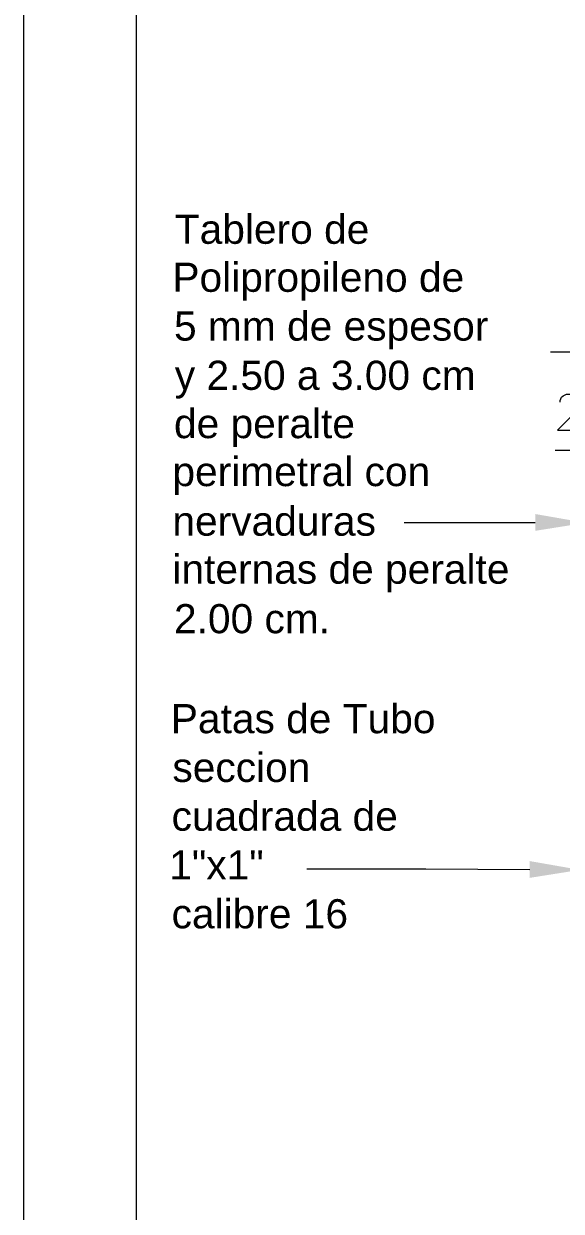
# Model space of a CAD drawing. Header units: inches. Extents: x 0.21 to 4.55, y 0.23 to 3.12.
# Drawn here: x 0.206 to 0.528, y 1.186 to 1.897 of the extents above; entities that cross this region are included whole.
import ezdxf

# ---------------------------------------------------------------- set-up
doc = ezdxf.new("R2010")
doc.units = ezdxf.units.IN
doc.header["$MEASUREMENT"] = 0
for name, color, linetype in [('PDF_0', 7, 'Continuous'), ('PDF_cotas', 7, 'Continuous'), ('PDF_COTAS-01', 7, 'Continuous'), ('PDF_PIEZAS', 7, 'Continuous'), ('PDF_TEXTO', 7, 'Continuous')]:
    doc.layers.add(name, color=color, linetype=linetype)
doc.styles.add('PDF Arial', font='arial.ttf')

msp = doc.modelspace()

# ---------------------------------------------------------------- linework, layer by layer
at = {"layer": 'PDF_0', "lineweight": 13}
msp.add_lwpolyline([(0.52684, 1.67069), (0.52684, 1.67165), (0.5278, 1.67357), (0.52875, 1.67452), (0.53067, 1.67548), (0.53498, 1.67548), (0.53689, 1.67452), (0.53785, 1.67357), (0.53881, 1.67165), (0.53881, 1.66926), (0.53785, 1.66734), (0.53594, 1.66447), (0.5254, 1.65393), (0.54025, 1.65393)], dxfattribs=at)
at = {"layer": 'PDF_0', "lineweight": 5}
for points in [[(0.52397, 1.64196), (0.53594, 1.64196), (0.56036, 1.64196), (0.57233, 1.64196)], [(0.512, 1.59839), (0.44688, 1.59839), (0.43347, 1.59839)], [(0.50865, 1.39059), (0.4464, 1.39107), (0.37506, 1.39107)]]:
    msp.add_lwpolyline(points, dxfattribs=at)
at = {"layer": 'PDF_0', "transparency": 33554559}
for points in [[(0.512, 1.60366), (0.54216, 1.59839), (0.512, 1.59361)], [(0.50865, 1.39586), (0.53881, 1.39059), (0.50865, 1.38581)]]:
    msp.add_solid(points, dxfattribs=at)
at = {"layer": 'PDF_cotas', "lineweight": 5}
msp.add_lwpolyline([(0.27308, 3.05395), (4.48508, 3.05395), (4.48508, 0.30132), (0.27308, 0.30132)], close=True, dxfattribs=at)
at = {"layer": 'PDF_COTAS-01', "lineweight": 5}
msp.add_lwpolyline([(0.52109, 1.70086), (1.75065, 1.70086)], dxfattribs=at)
at = {"layer": 'PDF_PIEZAS', "lineweight": 5}
msp.add_lwpolyline([(0.20556, 3.12146), (4.55259, 3.12146), (4.55259, 0.23381), (0.20556, 0.23381)], close=True, dxfattribs=at)

# ---------------------------------------------------------------- texts
at = {"layer": 'PDF_TEXTO', "char_height": 0.01745, "attachment_point": 7, "style": 'PDF Arial'}
for s, insert in [('Tablero de', (0.29606, 1.76521)), ('Polipropileno de', (0.29462, 1.73144)), ('5 mm de espesor', (0.29558, 1.70224)), ('y 2.50 a 3.00 cm', (0.29606, 1.67274)), ('de peralte', (0.29558, 1.64382)), ('perimetral con', (0.29462, 1.6151)), ('nervaduras', (0.29462, 1.59045)), ('internas de peralte', (0.29462, 1.55668)), ('2.00 cm.', (0.29558, 1.53202)), ('Patas de Tubo', (0.29366, 1.47218)), ('seccion', (0.29462, 1.44298)), ('cuadrada de', (0.29414, 1.41377)), ('1"x1"', (0.29271, 1.38485)), ('calibre 16', (0.29414, 1.35534))]:
    msp.add_mtext(s, dxfattribs=dict(at, insert=insert))

doc.saveas('drawing.dxf')
